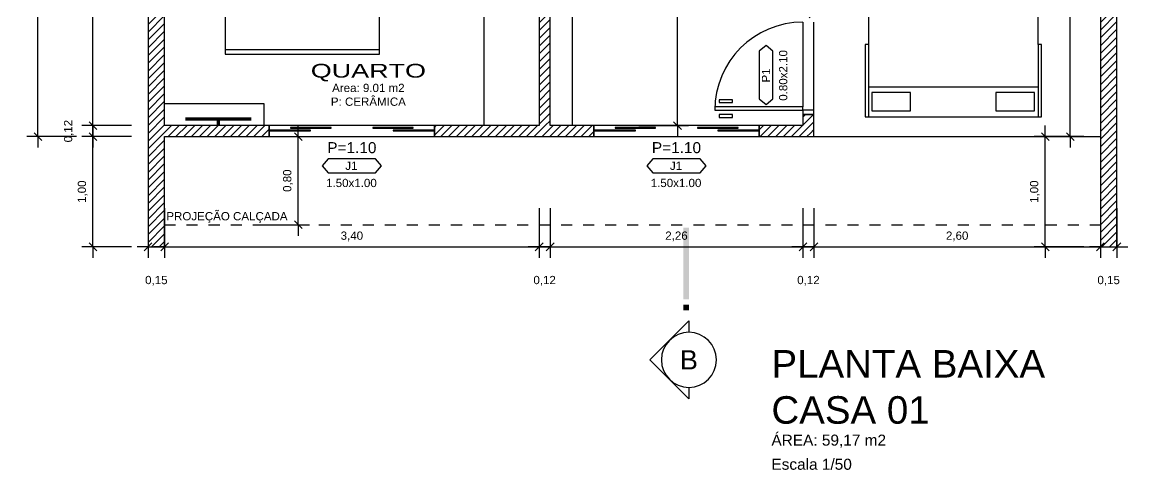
# Model space of a CAD drawing. Header units: metres. Extents: x 49 to 320, y -91 to 27.
# Drawn here: x 50.1 to 60.14, y 3.16 to 7.23 of the extents above; entities that cross this region are included whole.
import ezdxf
from ezdxf.enums import TextEntityAlignment as Align

# ---------------------------------------------------------------- set-up
doc = ezdxf.new("R2010")
doc.units = ezdxf.units.M
doc.header["$LTSCALE"] = 0.2
doc.linetypes.add('DASHED', pattern=[0.75, 0.5, -0.25])
for name, color, linetype in [('ARQ-___-___-CTA', 240, 'Continuous'), ('ARQ-___-___-LEG', 3, 'Continuous'), ('ARQ-___-___-TXT', 4, 'Continuous'), ('ARQ-___-___-VST', 9, 'Continuous'), ('ARQ-ALV', 6, 'Continuous'), ('ARQ-ALV-___-HTC', 13, 'Continuous'), ('ARQ-CXO', 2, 'Continuous'), ('ARQ-DVI', 1, 'Continuous'), ('ARQ-EQP-___-INT', 7, 'Continuous'), ('ARQ-MOB-___-INT', 7, 'Continuous'), ('ARQ-PIS', 2, 'Continuous')]:
    doc.layers.add(name, color=color, linetype=linetype)
doc.styles.add('REGUA100', font='arial.ttf')
doc.styles.add('REGUA140', font='arial.ttf')
doc.styles.add('REGUA200', font='arial.ttf')
doc.styles.add('REGUA60', font='arial.ttf')
doc.styles.add('REGUA80', font='arial.ttf')
doc.dimstyles.new('Active3D', dxfattribs={"dimtxt": 1.5, "dimasz": 0.01, "dimexe": 2, "dimexo": 3, "dimgap": 0.98, "dimtad": 1, "dimlfac": -1, "dimrnd": 0.005, "dimzin": 0, "dimtxsty": 'REGUA60', "dimblk": 'COTATR', "dimcen": 4, "dimdle": 4, "dimclrt": 2, "dimadec": 0, "dimazin": 0, "dimtfac": 1, "dimtmove": 2, "dimatfit": 2, "dimfxl": 1, "dimarcsym": 0})
pattern_1 = [(45, (93.66559, -1), (-0.03535534, 0.03535534), [])]

# ---------------------------------------------------------------- blocks, each defined once
blk = doc.blocks.new('ACVEIC22')
at = {"color": 0}
blk.add_lwpolyline([(77, 180.7), (80, 180.7), (80, 226.2), (-80, 226.2), (-80, 180.7), (-77, 180.7), (-77, -130.7), (-80, -130.7), (-80, -196.3), (80, -196.3), (80, -130.7), (77, -130.7)], close=True, dxfattribs=at)
at = {"layer": 'ARQ-EQP-___-INT'}
for p, q in [((77, 222.3), (-77, 222.3)), ((-77, 222.3), (-77, 180.7)), ((77, 180.7), (77, 222.3)), ((77, 158.9), (-77, 158.9)), ((-60, 116.6), (-77, 158.9)), ((60, 116.6), (77, 158.9)), ((-60, -36.5), (-77, -78.8)), ((60, -36.5), (77, -78.8)), ((-77, -78.8), (77, -78.8)), ((-77, -130.7), (-77, -196.3)), ((77, -130.7), (77, -196.3)), ((-77, -169.3), (77, -169.3))]:
    blk.add_line(p, q, dxfattribs=at)
for points in [[(60, 116.6), (-60, 116.6), (-60, -36.5), (60, -36.5)], [(-39, -191.1), (-39, -174.3), (-74, -174.3), (-74, -191.1)], [(73.6, -191.1), (73.6, -174.3), (38.6, -174.3), (38.6, -191.1)]]:
    blk.add_lwpolyline(points, close=True, dxfattribs=at)
blk = doc.blocks.new('MDCCAS22')
at = {"color": 0}
blk.add_lwpolyline([(140, 0), (0, 0), (0, -200), (140, -200)], close=True, dxfattribs=at)
at = {"layer": 'ARQ-MOB-___-INT'}
for p, q in [((0, -4), (140, -4)), ((0, -196), (140, -196))]:
    blk.add_line(p, q, dxfattribs=at)
for centre, radius, start, end in [((36.1, -140.6), 130.3, 79.4574, 103.5108), ((82.9, -32.7), 76.8, 164.4859, 195.5141), ((-15.2, -32.7), 76.8, 344.4859, 15.5141), ((103.9, -146.6), 135.9, 78.8076, 102.3609), ((152, -32.7), 76.8, 164.4859, 195.5141), ((55.1, -33.5), 76.8, 344.4859, 15.5141), ((106.9, 82.4), 136, 256.2959, 279.8409), ((-55.5, 137.5), 230.1, 283.8685, 303.2771), ((29.7, 76), 130.3, 259.2981, 283.3522), ((243.1, -201.8), 226.4, 139.561, 159.9361), ((178.6, 112.9), 199.5, 237.2741, 259.1518), ((195, 19.5), 144.8, 210.9361, 242.5714), ((188.2, -119.8), 61.2, 142.0564, 169.8271), ((-12, -146.7), 50, 27.333, 76.0256)]:
    blk.add_arc(centre, radius, start, end, dxfattribs=at)
blk = doc.blocks.new('IndEsq1')
blk.add_lwpolyline([(-4.32, 0.44), (4.32, 0.44), (5.38, 1.7), (4.32, 2.96), (-4.32, 2.96), (-5.38, 1.7)], close=True)
at = {"color": 0, "style": 'REGUA60', "width": 1.4}
for tag, p in [('CODESQUAD', (-0.08, 0.95)), ('DIMESQUAD', (-0.08, -2.17))]:
    blk.add_attdef(tag, text='', height=1.5, dxfattribs=at).set_placement(p, align=Align.CENTER)
at = {"color": 0, "style": 'REGUA60', "width": 1.4, "flags": 9}
blk.add_attdef('PEITORIL', text='', height=1.5, dxfattribs=at).set_placement((0.22, -4.49), align=Align.CENTER)
at = {"style": 'REGUA60', "width": 1.4, "flags": 9}
blk.add_attdef('LOCAL', text='', height=1.5, dxfattribs=at).set_placement((-0.08, -6.56), align=Align.CENTER)
blk = doc.blocks.new('IndUni1')
at = {"color": 4, "style": 'REGUA100', "width": 1.4, "flags": 8}
blk.add_attdef('NOME1', text='', height=2.5, dxfattribs=at).set_placement((0.24, 2.99), align=Align.CENTER)
at = {"color": 4, "style": 'REGUA100', "width": 1.4}
blk.add_attdef('NOME2', text='', height=2.5, dxfattribs=at).set_placement((0.24, -0.22), align=Align.CENTER)
at = {"color": 0, "style": 'REGUA60', "width": 1.4}
for tag, p in [('AREA', (0.24, -2.82)), ('PERIM', (0.24, -5.32)), ('PISO', (0.24, -7.82)), ('PAREDE', (0.24, -10.32)), ('TETO', (0.24, -12.82))]:
    blk.add_attdef(tag, text='', height=1.5, dxfattribs=at).set_placement(p, align=Align.CENTER)
blk = doc.blocks.new('Corte2')
at = {"color": 4}
blk.add_lwpolyline([(-5, 0), (-7.07, 0), (0, 7.07), (7.07, 0), (5, 0, 1)], format="xyb", close=True, dxfattribs=at)
blk.add_arc((0, 0), 5, 180, 0)
at = {"color": 4, "linetype": 'ByBlock'}
for points in [[(9, 0), (9, 1), (10, 0), (10, 1)], [(11, 0), (11, 1), (24, 0), (24, 1)]]:
    blk.add_solid(points, dxfattribs=at)
at = {"color": 0, "linetype": 'ByBlock', "style": 'REGUA140', "width": 1.4}
blk.add_attdef('CODCORTE', text='', height=3.5, dxfattribs=at).set_placement((0, 0), align=Align.MIDDLE)
blk = doc.blocks.new('Titul1')
at = {"color": 6, "style": 'REGUA200', "width": 1.4}
blk.add_attdef('TITULO', (0, 0), '', height=5, dxfattribs=at)
at = {"color": 0, "style": 'REGUA80', "width": 1.4}
blk.add_attdef('ESCALA', (0, -3.98), '', height=2, dxfattribs=at)
blk = doc.blocks.new('COTATR')
at = {"color": 6}
blk.add_line((-71, -71), (71, 71), dxfattribs=at)
at = {"color": 0, "linetype": 'ByBlock'}
blk.add_line((0, 0), (200, 0), dxfattribs=at)
blk = doc.blocks.new('*D766')
at = {"layer": 'ARQ-___-___-CTA', "color": 0, "lineweight": -2, "transparency": 16777216}
for p, q in [((51.092, 8.936), (50.642, 8.936)), ((50.742, 6.287), (50.742, 8.935))]:
    blk.add_line(p, q, dxfattribs=at)
at = {"layer": 'Defpoints', "color": 0, "transparency": 16777216}
for p in [(50.742, 8.936), (51.242, 8.936), (51.242, 6.286)]:
    blk.add_point(p, dxfattribs=at)
at = {"layer": 'ARQ-___-___-CTA', "color": 0, "lineweight": -2, "transparency": 16777216, "xscale": 0.0005, "yscale": 0.0005, "zscale": 0.0005}
for p, rotation in [((50.742, 8.936), 90), ((50.742, 6.286), 270)]:
    blk.add_blockref('COTATR', p, dxfattribs=dict(at, rotation=rotation))
at = {"layer": 'ARQ-___-___-CTA', "color": 2, "transparency": 16777216, "insert": (50.648, 7.611), "char_height": 0.075, "attachment_point": 5, "rotation": 90, "style": 'REGUA60'}
blk.add_mtext('2,65', dxfattribs=at)
blk = doc.blocks.new('*D769')
at = {"layer": 'ARQ-___-___-CTA', "color": 0, "lineweight": -2, "transparency": 16777216}
for p, q in [((50.592, 13.186), (50.142, 13.186)), ((50.242, 6.186), (50.242, 13.185)), ((50.592, 6.186), (50.142, 6.186))]:
    blk.add_line(p, q, dxfattribs=at)
at = {"layer": 'Defpoints', "color": 0, "transparency": 16777216}
for p in [(50.242, 13.186), (50.742, 13.186), (50.742, 6.186)]:
    blk.add_point(p, dxfattribs=at)
at = {"layer": 'ARQ-___-___-CTA', "color": 0, "lineweight": -2, "transparency": 16777216, "xscale": 0.0005, "yscale": 0.0005, "zscale": 0.0005}
for p, rotation in [((50.242, 13.186), 90), ((50.242, 6.186), 270)]:
    blk.add_blockref('COTATR', p, dxfattribs=dict(at, rotation=rotation))
at = {"layer": 'ARQ-___-___-CTA', "color": 2, "transparency": 16777216, "insert": (50.148, 9.686), "char_height": 0.075, "attachment_point": 5, "rotation": 90, "style": 'REGUA60'}
blk.add_mtext('7,00', dxfattribs=at)
blk = doc.blocks.new('*D776')
at = {"layer": 'ARQ-___-___-CTA', "color": 0, "lineweight": -2, "transparency": 16777216}
for p, q in [((51.242, 5.536), (51.242, 5.086)), ((51.392, 5.536), (51.392, 5.086)), ((51.242, 5.186), (51.391, 5.186))]:
    blk.add_line(p, q, dxfattribs=at)
at = {"layer": 'Defpoints', "color": 0, "transparency": 16777216}
for p in [(51.242, 5.686), (51.392, 5.686), (51.392, 5.186)]:
    blk.add_point(p, dxfattribs=at)
at = {"layer": 'ARQ-___-___-CTA', "color": 0, "lineweight": -2, "transparency": 16777216, "xscale": 0.0005, "yscale": 0.0005, "zscale": 0.0005, "rotation": 180}
blk.add_blockref('COTATR', (51.242, 5.186), dxfattribs=at)
at = {"layer": 'ARQ-___-___-CTA', "color": 0, "lineweight": -2, "transparency": 16777216, "xscale": 0.0005, "yscale": 0.0005, "zscale": 0.0005}
blk.add_blockref('COTATR', (51.392, 5.186), dxfattribs=at)
at = {"layer": 'ARQ-___-___-CTA', "color": 2, "transparency": 16777216, "insert": (51.317, 4.877), "char_height": 0.075, "attachment_point": 5, "style": 'REGUA60'}
blk.add_mtext('0,15', dxfattribs=at)
blk = doc.blocks.new('*D777')
at = {"layer": 'ARQ-___-___-CTA', "color": 0, "lineweight": -2, "transparency": 16777216}
for p, q in [((54.792, 5.536), (54.792, 5.086)), ((51.392, 5.186), (54.791, 5.186))]:
    blk.add_line(p, q, dxfattribs=at)
at = {"layer": 'Defpoints', "color": 0, "transparency": 16777216}
for p in [(51.392, 5.686), (54.792, 5.686), (54.792, 5.186)]:
    blk.add_point(p, dxfattribs=at)
at = {"layer": 'ARQ-___-___-CTA', "color": 0, "lineweight": -2, "transparency": 16777216, "xscale": 0.0005, "yscale": 0.0005, "zscale": 0.0005, "rotation": 180}
blk.add_blockref('COTATR', (51.392, 5.186), dxfattribs=at)
at = {"layer": 'ARQ-___-___-CTA', "color": 0, "lineweight": -2, "transparency": 16777216, "xscale": 0.0005, "yscale": 0.0005, "zscale": 0.0005}
blk.add_blockref('COTATR', (54.792, 5.186), dxfattribs=at)
at = {"layer": 'ARQ-___-___-CTA', "color": 2, "transparency": 16777216, "insert": (53.092, 5.28), "char_height": 0.075, "attachment_point": 5, "style": 'REGUA60'}
blk.add_mtext('3,40', dxfattribs=at)
blk = doc.blocks.new('*D778')
at = {"layer": 'ARQ-___-___-CTA', "color": 0, "lineweight": -2, "transparency": 16777216}
for p, q in [((59.887, 5.536), (59.887, 5.086)), ((57.287, 5.186), (59.886, 5.186))]:
    blk.add_line(p, q, dxfattribs=at)
at = {"layer": 'Defpoints', "color": 0, "transparency": 16777216}
for p in [(57.287, 5.686), (59.887, 5.686), (59.887, 5.186)]:
    blk.add_point(p, dxfattribs=at)
at = {"layer": 'ARQ-___-___-CTA', "color": 0, "lineweight": -2, "transparency": 16777216, "xscale": 0.0005, "yscale": 0.0005, "zscale": 0.0005, "rotation": 180}
blk.add_blockref('COTATR', (57.287, 5.186), dxfattribs=at)
at = {"layer": 'ARQ-___-___-CTA', "color": 0, "lineweight": -2, "transparency": 16777216, "xscale": 0.0005, "yscale": 0.0005, "zscale": 0.0005}
blk.add_blockref('COTATR', (59.887, 5.186), dxfattribs=at)
at = {"layer": 'ARQ-___-___-CTA', "color": 2, "transparency": 16777216, "insert": (58.587, 5.28), "char_height": 0.075, "attachment_point": 5, "style": 'REGUA60'}
blk.add_mtext('2,60', dxfattribs=at)
blk = doc.blocks.new('*D779')
at = {"layer": 'ARQ-___-___-CTA', "color": 0, "lineweight": -2, "transparency": 16777216}
for p, q in [((60.037, 5.536), (60.037, 5.086)), ((59.887, 5.186), (60.036, 5.186))]:
    blk.add_line(p, q, dxfattribs=at)
at = {"layer": 'Defpoints', "color": 0, "transparency": 16777216}
for p in [(59.887, 5.686), (60.037, 5.686), (60.037, 5.186)]:
    blk.add_point(p, dxfattribs=at)
at = {"layer": 'ARQ-___-___-CTA', "color": 0, "lineweight": -2, "transparency": 16777216, "xscale": 0.0005, "yscale": 0.0005, "zscale": 0.0005, "rotation": 180}
blk.add_blockref('COTATR', (59.887, 5.186), dxfattribs=at)
at = {"layer": 'ARQ-___-___-CTA', "color": 0, "lineweight": -2, "transparency": 16777216, "xscale": 0.0005, "yscale": 0.0005, "zscale": 0.0005}
blk.add_blockref('COTATR', (60.037, 5.186), dxfattribs=at)
at = {"layer": 'ARQ-___-___-CTA', "color": 2, "transparency": 16777216, "insert": (59.962, 4.877), "char_height": 0.075, "attachment_point": 5, "style": 'REGUA60'}
blk.add_mtext('0,15', dxfattribs=at)
blk = doc.blocks.new('*D782')
at = {"layer": 'ARQ-___-___-CTA', "color": 0, "lineweight": -2, "transparency": 16777216}
for p, q in [((59.264, 11.186), (59.714, 11.186)), ((59.614, 6.186), (59.614, 11.185)), ((59.264, 6.186), (59.714, 6.186))]:
    blk.add_line(p, q, dxfattribs=at)
at = {"layer": 'Defpoints', "color": 0, "transparency": 16777216}
for p in [(59.114, 11.186), (59.614, 11.186), (59.114, 6.186)]:
    blk.add_point(p, dxfattribs=at)
at = {"layer": 'ARQ-___-___-CTA', "color": 0, "lineweight": -2, "transparency": 16777216, "xscale": 0.0005, "yscale": 0.0005, "zscale": 0.0005}
for p, rotation in [((59.614, 11.186), 90), ((59.614, 6.186), 270)]:
    blk.add_blockref('COTATR', p, dxfattribs=dict(at, rotation=rotation))
at = {"layer": 'ARQ-___-___-CTA', "color": 2, "transparency": 16777216, "insert": (59.52, 8.686), "char_height": 0.075, "attachment_point": 5, "rotation": 90, "style": 'REGUA60'}
blk.add_mtext('5,00', dxfattribs=at)
blk = doc.blocks.new('*D783')
at = {"layer": 'ARQ-___-___-CTA', "color": 0, "lineweight": -2, "transparency": 16777216}
for p, q in [((51.092, 6.186), (50.642, 6.186)), ((50.742, 5.187), (50.742, 6.185)), ((51.092, 5.186), (50.642, 5.186))]:
    blk.add_line(p, q, dxfattribs=at)
at = {"layer": 'Defpoints', "color": 0, "transparency": 16777216}
for p in [(50.742, 6.186), (51.242, 6.186), (51.242, 5.186)]:
    blk.add_point(p, dxfattribs=at)
at = {"layer": 'ARQ-___-___-CTA', "color": 0, "lineweight": -2, "transparency": 16777216, "xscale": 0.0005, "yscale": 0.0005, "zscale": 0.0005}
for p, rotation in [((50.742, 6.186), 90), ((50.742, 5.186), 270)]:
    blk.add_blockref('COTATR', p, dxfattribs=dict(at, rotation=rotation))
at = {"layer": 'ARQ-___-___-CTA', "color": 2, "transparency": 16777216, "insert": (50.648, 5.686), "char_height": 0.075, "attachment_point": 5, "rotation": 90, "style": 'REGUA60'}
blk.add_mtext('1,00', dxfattribs=at)
blk = doc.blocks.new('*D784')
at = {"layer": 'ARQ-___-___-CTA', "color": 0, "lineweight": -2, "transparency": 16777216}
for p, q in [((59.737, 6.186), (59.287, 6.186)), ((59.387, 5.187), (59.387, 6.185)), ((59.737, 5.186), (59.287, 5.186))]:
    blk.add_line(p, q, dxfattribs=at)
at = {"layer": 'Defpoints', "color": 0, "transparency": 16777216}
for p in [(59.387, 6.186), (59.887, 6.186), (59.887, 5.186)]:
    blk.add_point(p, dxfattribs=at)
at = {"layer": 'ARQ-___-___-CTA', "color": 0, "lineweight": -2, "transparency": 16777216, "xscale": 0.0005, "yscale": 0.0005, "zscale": 0.0005}
for p, rotation in [((59.387, 6.186), 90), ((59.387, 5.186), 270)]:
    blk.add_blockref('COTATR', p, dxfattribs=dict(at, rotation=rotation))
at = {"layer": 'ARQ-___-___-CTA', "color": 2, "transparency": 16777216, "insert": (59.293, 5.686), "char_height": 0.075, "attachment_point": 5, "rotation": 90, "style": 'REGUA60'}
blk.add_mtext('1,00', dxfattribs=at)
blk = doc.blocks.new('*D764')
at = {"layer": 'ARQ-___-___-CTA', "color": 0, "lineweight": -2, "transparency": 16777216}
for p, q in [((55.698, 13.086), (56.148, 13.086)), ((56.048, 13.086), (56.048, 10.232)), ((56.048, 6.287), (56.048, 9.939)), ((55.698, 6.286), (56.148, 6.286))]:
    blk.add_line(p, q, dxfattribs=at)
at = {"layer": 'Defpoints', "color": 0, "transparency": 16777216}
for p in [(55.548, 13.086), (56.048, 13.086), (55.548, 6.286)]:
    blk.add_point(p, dxfattribs=at)
at = {"layer": 'ARQ-___-___-CTA', "color": 0, "lineweight": -2, "transparency": 16777216, "xscale": 0.0005, "yscale": 0.0005, "zscale": 0.0005}
for p, rotation in [((56.048, 13.086), 90), ((56.048, 6.286), 270)]:
    blk.add_blockref('COTATR', p, dxfattribs=dict(at, rotation=rotation))
at = {"layer": 'ARQ-___-___-CTA', "color": 2, "transparency": 16777216, "insert": (56.048, 10.085), "char_height": 0.075, "attachment_point": 5, "rotation": 90, "style": 'REGUA60'}
blk.add_mtext('6,80', dxfattribs=at)
blk = doc.blocks.new('*D786')
at = {"layer": 'ARQ-___-___-CTA', "color": 0, "lineweight": -2, "transparency": 16777216}
for p, q in [((52.256, 6.186), (52.706, 6.186)), ((52.606, 5.386), (52.606, 6.185)), ((52.256, 5.386), (52.706, 5.386))]:
    blk.add_line(p, q, dxfattribs=at)
at = {"layer": 'Defpoints', "color": 0, "transparency": 16777216}
for p in [(52.106, 6.186), (52.606, 6.186), (52.106, 5.386)]:
    blk.add_point(p, dxfattribs=at)
at = {"layer": 'ARQ-___-___-CTA', "color": 0, "lineweight": -2, "transparency": 16777216, "xscale": 0.0005, "yscale": 0.0005, "zscale": 0.0005}
for p, rotation in [((52.606, 6.186), 90), ((52.606, 5.386), 270)]:
    blk.add_blockref('COTATR', p, dxfattribs=dict(at, rotation=rotation))
at = {"layer": 'ARQ-___-___-CTA', "color": 2, "transparency": 16777216, "insert": (52.512, 5.786), "char_height": 0.075, "attachment_point": 5, "rotation": 90, "style": 'REGUA60'}
blk.add_mtext('0,80', dxfattribs=at)

msp = doc.modelspace()

# ---------------------------------------------------------------- hatches: boundary and pattern name
at = {"layer": 'ARQ-ALV-___-HTC'}
h = msp.add_hatch(dxfattribs=at)
h.set_pattern_fill('_U', color=256, scale=0.05, angle=45, style=0, pattern_type=0)
h.set_pattern_definition(pattern_1)
h.paths.add_polyline_path([(51.242, 14.186), (51.242, 5.186), (51.392, 5.186), (51.392, 14.186)])
h = msp.add_hatch(dxfattribs=at)
h.set_pattern_fill('_U', color=256, scale=0.05, angle=45, style=0, pattern_type=0)
h.set_pattern_definition(pattern_1)
h.paths.add_polyline_path([(60.037, 5.186), (60.037, 13.486), (59.887, 13.486), (59.887, 5.186)])
h = msp.add_hatch(dxfattribs=at)
h.set_pattern_fill('_U', color=256, scale=0.05, angle=45, style=0, pattern_type=0)
h.set_pattern_definition(pattern_1)
h.paths.add_polyline_path([(57.187, 7.266), (57.287, 7.266), (57.287, 10.206), (57.187, 10.206)])
h.paths.add_polyline_path([(57.187, 6.386), (57.187, 6.286), (57.287, 6.186), (57.287, 6.386)])
h.paths.add_polyline_path([(57.287, 11.086), (57.287, 13.186), (57.187, 13.086), (57.187, 11.086)])
h = msp.add_hatch(dxfattribs=at)
h.set_pattern_fill('_U', color=256, scale=0.05, angle=45, style=0, pattern_type=0)
h.set_pattern_definition(pattern_1)
h.paths.add_polyline_path([(54.792, 13.086), (54.792, 10.126), (54.892, 10.126), (54.892, 13.086)])
h.paths.add_polyline_path([(54.892, 6.286), (54.892, 9.246), (54.792, 9.246), (54.792, 6.286)])
h = msp.add_hatch(dxfattribs=at)
h.set_pattern_fill('_U', color=256, scale=0.05, angle=45, style=0, pattern_type=0)
h.set_pattern_definition(pattern_1)
h.paths.add_polyline_path([(56.789, 6.186), (57.287, 6.186), (57.187, 6.286), (56.789, 6.286)])
h.paths.add_polyline_path([(55.289, 6.186), (55.289, 6.286), (53.842, 6.286), (53.842, 6.186)])
h.paths.add_polyline_path([(52.342, 6.186), (52.342, 6.286), (51.392, 6.286), (51.392, 6.186)])

# ---------------------------------------------------------------- linework, layer by layer
at = {"layer": 'ARQ-___-___-CTA'}
for p, q in [((51.092, 6.286), (50.642, 6.286)), ((50.742, 6.186), (50.742, 6.286)), ((51.092, 6.186), (50.642, 6.186)), ((54.892, 5.536), (54.892, 5.086)), ((57.187, 5.536), (57.187, 5.086)), ((57.287, 5.536), (57.287, 5.086)), ((54.792, 5.186), (54.891, 5.186)), ((54.892, 5.186), (57.186, 5.186)), ((57.187, 5.186), (57.286, 5.186))]:
    msp.add_line(p, q, dxfattribs=at)
at = {"layer": 'ARQ-___-___-VST'}
for p, q in [((54.292, 6.286), (54.292, 8.086)), ((55.091, 7.347), (55.091, 6.286)), ((57.187, 7.226), (57.187, 6.456)), ((57.287, 6.426), (57.287, 7.226)), ((51.392, 6.486), (52.292, 6.486)), ((52.292, 6.486), (52.292, 6.286)), ((56.547, 6.521), (56.427, 6.521)), ((56.427, 6.521), (56.427, 6.496)), ((56.427, 6.496), (56.547, 6.496)), ((56.547, 6.496), (56.547, 6.521)), ((56.547, 6.386), (56.427, 6.386)), ((56.427, 6.386), (56.427, 6.361)), ((56.427, 6.361), (56.547, 6.361)), ((56.547, 6.361), (56.547, 6.386)), ((53.841, 6.286), (52.343, 6.286)), ((56.788, 6.286), (55.29, 6.286)), ((52.343, 6.186), (53.841, 6.186)), ((55.29, 6.186), (56.788, 6.186))]:
    msp.add_line(p, q, dxfattribs=at)
at = {"layer": 'ARQ-___-___-VST', "linetype": 'DASHED'}
msp.add_line((51.392, 5.386), (59.887, 5.386), dxfattribs=at)
at = {"layer": 'ARQ-___-___-VST', "const_width": 0.03}
for points in [[(51.879, 6.346), (52.179, 6.346), (51.579, 6.346)], [(51.879, 6.346), (51.879, 6.286)]]:
    msp.add_lwpolyline(points, dxfattribs=at)
at = {"layer": 'ARQ-ALV'}
for p, q in [((51.242, 14.186), (51.242, 5.186)), ((59.887, 13.486), (59.887, 5.186)), ((60.037, 5.186), (60.037, 13.486)), ((54.892, 6.286), (54.892, 9.246)), ((51.392, 6.286), (51.392, 8.936)), ((54.792, 8.936), (54.792, 6.286)), ((57.187, 6.386), (57.187, 6.286)), ((57.287, 6.386), (57.187, 6.386)), ((57.287, 6.186), (57.287, 6.386)), ((52.342, 6.286), (51.392, 6.286)), ((52.342, 6.186), (52.342, 6.286)), ((53.842, 6.286), (53.842, 6.186)), ((54.792, 6.286), (53.842, 6.286)), ((55.289, 6.286), (54.892, 6.286)), ((55.289, 6.186), (55.289, 6.286)), ((56.789, 6.286), (56.789, 6.186)), ((57.187, 6.286), (56.789, 6.286)), ((51.392, 5.186), (51.392, 6.186)), ((51.392, 6.186), (52.342, 6.186)), ((53.842, 6.186), (55.289, 6.186)), ((56.789, 6.186), (57.287, 6.186)), ((51.242, 5.186), (51.392, 5.186)), ((59.887, 5.186), (60.037, 5.186))]:
    msp.add_line(p, q, dxfattribs=at)
at = {"layer": 'ARQ-CXO'}
for p, q in [((57.187, 6.456), (56.387, 6.456)), ((56.387, 6.456), (56.387, 6.426)), ((56.387, 6.426), (57.187, 6.426)), ((57.187, 6.426), (57.187, 6.456)), ((57.187, 6.426), (57.187, 6.386)), ((57.287, 6.426), (57.187, 6.426)), ((57.287, 6.386), (57.287, 6.426)), ((57.187, 6.386), (57.287, 6.386)), ((52.343, 6.286), (52.342, 6.286)), ((52.342, 6.286), (52.342, 6.186)), ((52.343, 6.186), (52.343, 6.286)), ((53.842, 6.286), (53.841, 6.286)), ((53.841, 6.286), (53.841, 6.186)), ((53.842, 6.186), (53.842, 6.286)), ((55.29, 6.286), (55.289, 6.286)), ((55.289, 6.286), (55.289, 6.186)), ((55.29, 6.186), (55.29, 6.286)), ((56.789, 6.286), (56.788, 6.286)), ((56.788, 6.286), (56.788, 6.186)), ((56.789, 6.186), (56.789, 6.286)), ((52.342, 6.186), (52.343, 6.186)), ((53.841, 6.186), (53.842, 6.186)), ((55.289, 6.186), (55.29, 6.186)), ((56.788, 6.186), (56.789, 6.186))]:
    msp.add_line(p, q, dxfattribs=at)
at = {"layer": 'ARQ-DVI'}
for p, q in [((52.718, 6.244), (52.349, 6.244)), ((52.349, 6.244), (52.349, 6.239)), ((52.349, 6.239), (52.718, 6.239)), ((52.903, 6.269), (52.534, 6.269)), ((52.534, 6.269), (52.534, 6.264)), ((52.534, 6.264), (52.903, 6.264)), ((52.718, 6.239), (52.718, 6.244)), ((52.903, 6.264), (52.903, 6.269)), ((53.65, 6.269), (53.281, 6.269)), ((53.281, 6.269), (53.281, 6.264)), ((53.281, 6.264), (53.65, 6.264)), ((53.835, 6.244), (53.466, 6.244)), ((53.466, 6.244), (53.466, 6.239)), ((53.466, 6.239), (53.835, 6.239)), ((53.65, 6.264), (53.65, 6.269)), ((53.835, 6.239), (53.835, 6.244)), ((55.666, 6.244), (55.296, 6.244)), ((55.296, 6.244), (55.296, 6.239)), ((55.296, 6.239), (55.666, 6.239)), ((55.85, 6.269), (55.481, 6.269)), ((55.481, 6.269), (55.481, 6.264)), ((55.481, 6.264), (55.85, 6.264)), ((55.666, 6.239), (55.666, 6.244)), ((55.85, 6.264), (55.85, 6.269)), ((56.598, 6.269), (56.229, 6.269)), ((56.229, 6.269), (56.229, 6.264)), ((56.229, 6.264), (56.598, 6.264)), ((56.782, 6.244), (56.413, 6.244)), ((56.413, 6.244), (56.413, 6.239)), ((56.413, 6.239), (56.782, 6.239)), ((56.598, 6.264), (56.598, 6.269)), ((56.782, 6.239), (56.782, 6.244))]:
    msp.add_line(p, q, dxfattribs=at)
at = {"layer": 'ARQ-PIS'}
for p, q in [((57.287, 6.426), (57.287, 7.226)), ((57.287, 6.186), (59.887, 6.186)), ((57.287, 6.186), (59.887, 6.186))]:
    msp.add_line(p, q, dxfattribs=at)
msp.add_arc((57.187, 6.426), 0.8, 90, 180, dxfattribs=at)

# ---------------------------------------------------------------- block references
at = {"xscale": 0.01, "yscale": 0.01, "zscale": 0.01}
msp.add_blockref('ACVEIC22', (58.553, 8.33), dxfattribs=at)
at = {"layer": 'ARQ-___-___-CTA', "xscale": 0.0005, "yscale": 0.0005, "zscale": 0.0005}
for p, rotation in [((50.742, 6.286), 90), ((50.742, 6.186), 270), ((54.792, 5.186), 180), ((54.892, 5.186), 180), ((57.187, 5.186), 180)]:
    msp.add_blockref('COTATR', p, dxfattribs=dict(at, rotation=rotation))
for p in [(54.892, 5.186), (57.187, 5.186), (57.287, 5.186)]:
    msp.add_blockref('COTATR', p, dxfattribs=at)
at = {"layer": 'ARQ-___-___-LEG'}
ref = msp.add_blockref('IndEsq1', (56.937, 6.746), dxfattribs=dict(at, xscale=0.05, yscale=0.05, zscale=0.05, rotation=90))
ref.add_attrib('CODESQUAD', 'P1', dxfattribs={"layer": '0', "color": 0, "height": 0.075, "rotation": 90, "style": 'REGUA60'}).set_placement((56.889, 6.742), align=Align.CENTER)
ref.add_attrib('DIMESQUAD', '0.80x2.10', dxfattribs={"layer": '0', "color": 0, "height": 0.075, "rotation": 90, "style": 'REGUA60'}).set_placement((57.045, 6.742), align=Align.CENTER)
ref = msp.add_blockref('IndEsq1', (53.092, 5.836), dxfattribs=dict(at, xscale=0.05, yscale=0.05, zscale=0.05))
ref.add_attrib('CODESQUAD', 'J1', dxfattribs={"layer": '0', "color": 0, "height": 0.075, "style": 'REGUA60'}).set_placement((53.088, 5.884), align=Align.CENTER)
ref.add_attrib('DIMESQUAD', '1.50x1.00', dxfattribs={"layer": '0', "color": 0, "height": 0.075, "style": 'REGUA60'}).set_placement((53.088, 5.728), align=Align.CENTER)
ref = msp.add_blockref('IndEsq1', (56.039, 5.836), dxfattribs=dict(at, xscale=0.05, yscale=0.05, zscale=0.05))
ref.add_attrib('CODESQUAD', 'J1', dxfattribs={"layer": '0', "color": 0, "height": 0.075, "style": 'REGUA60'}).set_placement((56.035, 5.884), align=Align.CENTER)
ref.add_attrib('DIMESQUAD', '1.50x1.00', dxfattribs={"layer": '0', "color": 0, "height": 0.075, "style": 'REGUA60'}).set_placement((56.035, 5.728), align=Align.CENTER)
ref = msp.add_blockref('Corte2', (56.152, 4.159), dxfattribs=dict(at, xscale=0.05, yscale=0.05, zscale=0.05, rotation=90))
ref.add_attrib('CODCORTE', 'B', dxfattribs={"layer": '0', "color": 0, "linetype": 'ByBlock', "height": 0.175, "style": 'REGUA140'}).set_placement((56.152, 4.159), align=Align.MIDDLE)
ref = msp.add_blockref('Titul1', (56.901, 3.998), dxfattribs=dict(at, xscale=0.05, yscale=0.05, zscale=0.05))
ref.add_attrib('TITULO', 'PLANTA BAIXA', (56.901, 3.998), dxfattribs={"layer": '0', "color": 6, "height": 0.25, "style": 'REGUA200'})
ref.add_attrib('ESCALA', 'Escala 1/50', (56.901, 3.161), dxfattribs={"layer": '0', "color": 0, "height": 0.1, "style": 'REGUA80'})
ref = msp.add_blockref('Titul1', (56.901, 3.579), dxfattribs=dict(at, xscale=0.05, yscale=0.05, zscale=0.05))
ref.add_attrib('TITULO', 'CASA 01', (56.901, 3.579), dxfattribs={"layer": '0', "color": 6, "height": 0.25, "style": 'REGUA200'})
ref.add_attrib('ESCALA', 'ÁREA: 59,17 m2', (56.901, 3.38), dxfattribs={"layer": '0', "color": 0, "height": 0.1, "style": 'REGUA80'})
at = {"layer": 'ARQ-___-___-TXT'}
ref = msp.add_blockref('IndUni1', (53.23, 6.733), dxfattribs=dict(at, xscale=0.05, yscale=0.05, zscale=0.05))
ref.add_attrib('NOME2', 'QUARTO', dxfattribs={"layer": '0', "color": 4, "height": 0.125, "style": 'REGUA100', "width": 1.4}).set_placement((53.242, 6.722), align=Align.CENTER)
ref.add_attrib('AREA', 'Area: 9.01 m2', dxfattribs={"layer": '0', "color": 0, "height": 0.075, "style": 'REGUA60'}).set_placement((53.242, 6.591), align=Align.CENTER)
ref.add_attrib('PERIM', 'P: CERÂMICA', dxfattribs={"layer": '0', "color": 0, "height": 0.075, "style": 'REGUA60'}).set_placement((53.242, 6.466), align=Align.CENTER)
at = {"layer": 'ARQ-___-___-VST', "xscale": 0.01, "yscale": 0.01, "zscale": 0.01}
msp.add_blockref('MDCCAS22', (51.942, 8.936), dxfattribs=at)

# ---------------------------------------------------------------- texts
at = {"layer": 'ARQ-___-___-CTA', "color": 2, "insert": (50.523, 6.236), "char_height": 0.075, "attachment_point": 5, "rotation": 90, "style": 'REGUA60'}
msp.add_mtext('0,12', dxfattribs=at)
at = {"layer": 'ARQ-___-___-CTA', "color": 2, "char_height": 0.075, "attachment_point": 5, "style": 'REGUA60'}
for s, insert in [('2,26', (56.039, 5.28)), ('0,12', (54.842, 4.877)), ('0,12', (57.237, 4.877))]:
    msp.add_mtext(s, dxfattribs=dict(at, insert=insert))
at = {"layer": 'ARQ-___-___-LEG', "style": 'REGUA80'}
for p in [(53.092, 6.086), (56.039, 6.086)]:
    msp.add_text('P=1.10', height=0.1, dxfattribs=at).set_placement(p, align=Align.MIDDLE)
at = {"layer": 'ARQ-___-___-LEG', "style": 'REGUA60'}
msp.add_text('PROJEÇÃO CALÇADA', height=0.075, dxfattribs=at).set_placement((51.408, 5.426))

# ---------------------------------------------------------------- dimensions: what is measured, and where the dimension line sits
at = {"layer": 'ARQ-___-___-CTA'}
for base, p1, p2, override, picture, middle in [((50.242, 13.186), (50.742, 6.186), (50.742, 13.186), {"dimscale": 0.05}, '*D769', (50.148, 9.686)), ((59.614, 11.186), (59.114, 6.186), (59.114, 11.186), {"dimscale": 0.05}, '*D782', (59.52, 8.686)), ((50.742, 8.936), (51.242, 6.286), (51.242, 8.936), {"dimscale": 0.05, "dimse1": 1}, '*D766', (50.648, 7.611)), ((50.742, 6.186), (51.242, 5.186), (51.242, 6.186), {"dimscale": 0.05}, '*D783', (50.648, 5.686)), ((52.606, 6.186), (52.106, 5.386), (52.106, 6.186), {"dimscale": 0.05}, '*D786', (52.512, 5.786)), ((59.387, 6.186), (59.887, 5.186), (59.887, 6.186), {"dimscale": 0.05}, '*D784', (59.293, 5.686))]:
    dim = msp.add_linear_dim(base=base, p1=p1, p2=p2, angle=90, dimstyle='Active3D', override=override, dxfattribs=at)
    dim.commit()
    dim.dimension.update_dxf_attribs({"geometry": picture, "text_midpoint": middle})
dim = msp.add_linear_dim(base=(56.048, 13.086), p1=(55.548, 6.286), p2=(55.548, 13.086), angle=90, dimstyle='Active3D', override={"dimscale": 0.05}, dxfattribs=at)
dim.commit()
dim.dimension.update_dxf_attribs({"geometry": '*D764', "text_midpoint": (56.048, 10.085), "dimtype": 160})
for base, p1, p2, override, picture, middle in [((51.392, 5.186), (51.242, 5.686), (51.392, 5.686), {"dimscale": 0.05}, '*D776', (51.317, 4.877)), ((54.792, 5.186), (51.392, 5.686), (54.792, 5.686), {"dimscale": 0.05, "dimse1": 1}, '*D777', (53.092, 5.28)), ((59.887, 5.186), (57.287, 5.686), (59.887, 5.686), {"dimscale": 0.05, "dimse1": 1}, '*D778', (58.587, 5.28)), ((60.037, 5.186), (59.887, 5.686), (60.037, 5.686), {"dimscale": 0.05, "dimse1": 1}, '*D779', (59.962, 4.877))]:
    dim = msp.add_linear_dim(base=base, p1=p1, p2=p2, dimstyle='Active3D', override=override, dxfattribs=at)
    dim.commit()
    dim.dimension.update_dxf_attribs({"geometry": picture, "text_midpoint": middle})

doc.saveas('drawing.dxf')
